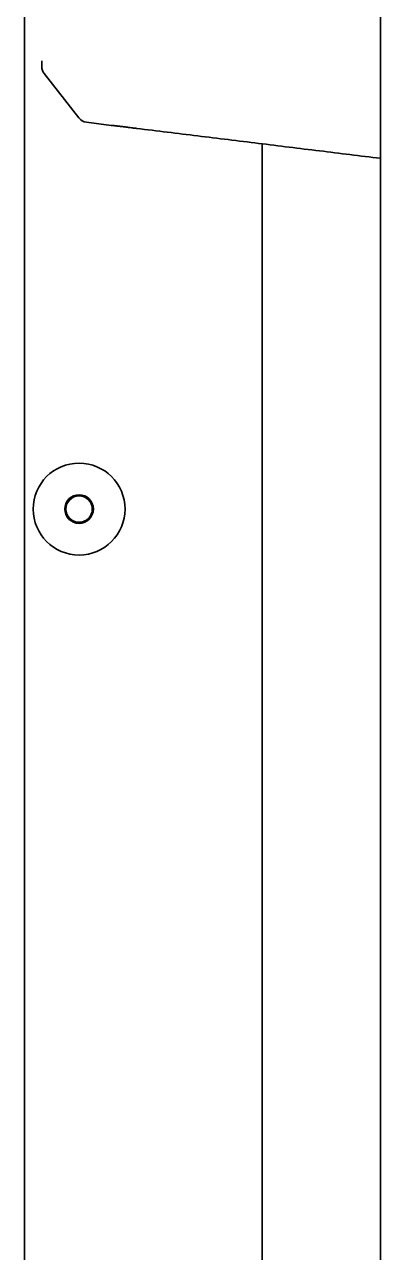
# Model space of a CAD drawing. Header units: inches. Extents: x 885 to 6823, y 710 to 5493.
# Drawn here: x 1033.6 to 1064.6, y 3023.6 to 3130.5 of the extents above; entities that cross this region are included whole.
import ezdxf

# ---------------------------------------------------------------- set-up
doc = ezdxf.new("R2010")
doc.units = ezdxf.units.IN
doc.layers.add('1', color=7, linetype='Continuous', true_color=0xffffff)

msp = doc.modelspace()

# ---------------------------------------------------------------- linework, layer by layer
at = {"layer": '1', "color": 7, "linetype": 'Continuous', "lineweight": 35}
for p, q in [((1064.64, 4020.26), (1064.64, 2355.06)), ((1064.64, 4020.26), (1064.64, 2355.06)), ((1033.64, 2380.86), (1033.64, 4018.86)), ((1035.14, 3127.36), (1035.14, 3126.84)), ((1035.35, 3126.24), (1038.37, 3122.38)), ((1039.03, 3122), (1041.19, 3121.73)), ((1054.33, 2760.27), (1054.33, 3120.13))]:
    msp.add_line(p, q, dxfattribs=at)
for radius in [4, 1.25, 1.15]:
    msp.add_circle((1038.39, 3088.31), radius, dxfattribs=at)
msp.add_arc((1039.15, 3122.99), 1, 218, 263, dxfattribs=at)
msp.add_ellipse((1036.14, 3126.85), major_axis=(-0.123, -0.992), ratio=1, start_param=4.84926, end_param=5.498796, dxfattribs=at)
for points, knots in [([(1064.64, 3122.89), (1064.64, 3122.71), (1064.64, 3122.18), (1064.64, 3121.5), (1064.64, 3120.71), (1064.64, 3120.01), (1064.64, 3119.47), (1064.64, 3119.07), (1064.64, 3118.89), (1064.64, 3118.86), (1064.64, 3118.86)], [0, 0, 0, 0, 0.083425, 0.250275, 0.3337, 0.500551, 0.667401, 0.750826, 0.917676, 1, 1, 1, 1]), ([(1043.42, 3121.46), (1043.4, 3121.46), (1043.38, 3121.47), (1043.35, 3121.47), (1043.3, 3121.48), (1043.19, 3121.49), (1043.1, 3121.5), (1042.91, 3121.52), (1042.79, 3121.54), (1042.64, 3121.56), (1042.61, 3121.56), (1042.55, 3121.57), (1042.47, 3121.58), (1042.38, 3121.59), (1042.22, 3121.61), (1042.11, 3121.62), (1041.99, 3121.64), (1041.96, 3121.64), (1041.91, 3121.65), (1041.84, 3121.65), (1041.73, 3121.67), (1041.65, 3121.68), (1041.59, 3121.69), (1041.57, 3121.69), (1041.53, 3121.69), (1041.52, 3121.69), (1041.43, 3121.71), (1041.37, 3121.71), (1041.27, 3121.73), (1041.22, 3121.73), (1041.19, 3121.73)], [0, 0, 0, 0, 0.015625, 0.015625, 0.03125, 0.0625, 0.125, 0.125, 0.25, 0.25, 0.28125, 0.28125, 0.3125, 0.375, 0.375, 0.5, 0.5, 0.53125, 0.53125, 0.5625, 0.625, 0.6875, 0.6875, 0.71875, 0.71875, 0.75, 0.75, 0.875, 0.875, 1, 1, 1, 1]), ([(1064.64, 3118.86), (1063.75, 3118.96), (1062.87, 3119.07), (1061.1, 3119.29), (1060.22, 3119.4), (1057.56, 3119.72), (1055.8, 3119.94), (1052.26, 3120.38), (1050.49, 3120.59), (1046.95, 3121.03), (1045.19, 3121.24), (1043.42, 3121.46)], [0, 0, 0, 0, 0.125, 0.125, 0.25, 0.25, 0.5, 0.5, 0.75, 0.75, 1, 1, 1, 1])]:
    msp.add_open_spline(points, degree=3, knots=knots, dxfattribs=at)

doc.saveas('drawing.dxf')
